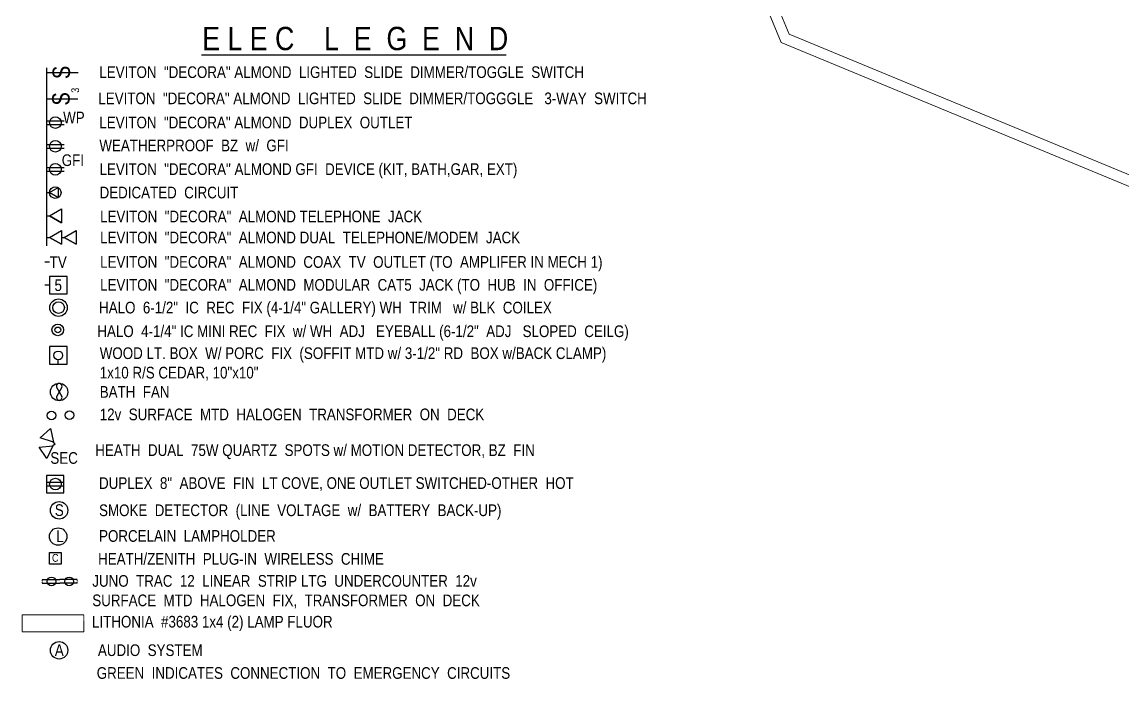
# Model space of a CAD drawing. Header units: inches. Extents: x 2775 to 14269, y 3098 to 7295.
# Drawn here: x 12377 to 12943, y 3355 to 3693 of the extents above; entities that cross this region are included whole.
import ezdxf

# ---------------------------------------------------------------- set-up
doc = ezdxf.new("R2010")
doc.units = ezdxf.units.IN
doc.header["$LTSCALE"] = 0.5
doc.header["$MEASUREMENT"] = 0
doc.linetypes.add('HIDDEN', pattern=[0.375, 0.25, -0.125])
doc.layers.add('BALCONY', color=250, linetype='CONTINUOUS', lineweight=9)
doc.layers.add('ELEC', color=6, linetype='CONTINUOUS', lineweight=30)
doc.layers.add('ELECTRICAL', color=1, linetype='CONTINUOUS')
doc.layers.add('LL_ELECTRICAL', color=1, linetype='CONTINUOUS')
doc.styles.add('ARCHENT', font='technical.ttf', dxfattribs={"height": 6})

msp = doc.modelspace()

# ---------------------------------------------------------------- linework, layer by layer
at = {"layer": 'BALCONY', "lineweight": 20, "ltscale": 50}
msp.add_line((12723.33, 3803.74), (12771.73, 3686.81), dxfattribs=at)
at = {"layer": 'BALCONY', "color": 250, "linetype": 'ByBlock', "lineweight": 20, "ltscale": 50}
msp.add_line((12718.25, 3801.63), (12767.52, 3682.6), dxfattribs=at)
at = {"layer": 'BALCONY', "lineweight": 9, "ltscale": 50}
msp.add_line((13115.3, 3544.6), (12771.73, 3686.81), dxfattribs=at)
at = {"layer": 'BALCONY', "linetype": 'ByBlock', "lineweight": 9, "ltscale": 50}
msp.add_line((13112.18, 3539.94), (12767.52, 3682.6), dxfattribs=at)
at = {"layer": 'ELEC', "color": 1, "linetype": 'Continuous', "ltscale": 0.75}
msp.add_line((12395.76, 3517.16), (12395.76, 3519.4), dxfattribs=at)
at = {"layer": 'ELEC', "color": 6, "linetype": 'Continuous', "ltscale": 0.125}
for radius in [4.5, 3]:
    msp.add_circle((12395.89, 3546.18), radius, dxfattribs=at)
at = {"layer": 'ELEC', "color": 5, "linetype": 'Continuous', "lineweight": 30, "ltscale": 0.125}
msp.add_circle((12395.5, 3534.7), 3, dxfattribs=at)
at = {"layer": 'ELEC', "color": 5, "linetype": 'Continuous', "lineweight": 30}
msp.add_circle((12395.5, 3534.7), 1.5, dxfattribs=at)
at = {"layer": 'ELECTRICAL', "color": 1, "linetype": 'Continuous', "ltscale": 0.75}
for p, q in [((12389.75, 3669.45), (12389.75, 3577.92)), ((12389.98, 3667.09), (12405.97, 3667.09)), ((12389.79, 3653.5), (12405.78, 3653.5)), ((12389.75, 3642.29), (12398.75, 3642.29)), ((12389.75, 3640.29), (12398.75, 3640.29)), ((12389.75, 3630.14), (12398.75, 3630.14)), ((12389.75, 3628.14), (12398.75, 3628.14)), ((12389.75, 3618.27), (12398.75, 3618.27)), ((12389.75, 3616.27), (12398.75, 3616.27)), ((12389.81, 3605.31), (12391.24, 3605.31)), ((12391.24, 3605.31), (12395.68, 3607.91)), ((12391.24, 3605.31), (12395.71, 3602.73)), ((12395.68, 3607.91), (12395.71, 3602.73)), ((12389.81, 3593.37), (12391.24, 3593.37)), ((12391.24, 3593.37), (12397.4, 3596.98)), ((12391.24, 3593.37), (12397.4, 3596.98)), ((12391.24, 3593.37), (12397.4, 3589.81)), ((12397.4, 3596.98), (12397.4, 3589.81)), ((12389.81, 3582.29), (12391.24, 3582.29)), ((12391.24, 3582.29), (12397.4, 3585.9)), ((12391.24, 3582.29), (12397.4, 3585.9)), ((12391.24, 3582.29), (12397.4, 3578.73)), ((12397.37, 3582.29), (12398.8, 3582.29)), ((12397.4, 3585.9), (12397.4, 3578.73)), ((12398.8, 3582.29), (12404.96, 3585.9)), ((12398.8, 3582.29), (12404.96, 3585.9)), ((12398.8, 3582.29), (12404.96, 3578.73)), ((12404.96, 3585.9), (12404.96, 3578.73)), ((12388.77, 3569.74), (12391.28, 3569.74)), ((12400.23, 3562.23), (12391.28, 3562.23)), ((12391.28, 3562.23), (12391.28, 3557.82)), ((12400.23, 3553.29), (12400.23, 3562.23)), ((12388.77, 3557.82), (12391.28, 3557.82)), ((12391.28, 3557.82), (12391.28, 3553.29)), ((12391.28, 3553.29), (12400.23, 3553.29)), ((12391.28, 3526.1), (12391.28, 3521.69)), ((12400.23, 3526.1), (12391.28, 3526.1)), ((12400.23, 3517.16), (12400.23, 3526.1)), ((12391.28, 3521.69), (12391.28, 3517.16)), ((12391.28, 3517.16), (12400.23, 3517.16)), ((12394.9, 3505.26), (12397.58, 3500.47)), ((12397.58, 3505.26), (12394.9, 3500.27)), ((12394.11, 3475.89), (12392.96, 3475.04)), ((12394.11, 3475.89), (12393.26, 3477.04)), ((12389.6, 3459.88), (12389.6, 3455.47)), ((12398.55, 3459.88), (12389.6, 3459.88)), ((12398.55, 3450.94), (12398.55, 3459.88)), ((12389.6, 3455.47), (12389.6, 3450.94)), ((12389.6, 3450.94), (12398.55, 3450.94)), ((12387.46, 3406.4), (12396.47, 3406.4)), ((12405.47, 3406.4), (12396.47, 3406.4)), ((12387.46, 3404.4), (12396.47, 3404.4)), ((12405.47, 3404.4), (12396.47, 3404.4))]:
    msp.add_line(p, q, dxfattribs=at)
at = {"layer": 'ELECTRICAL', "color": 1, "linetype": 'Continuous', "ltscale": 0.375}
for p, q in [((12391.24, 3605.31), (12395.68, 3607.91)), ((12395.71, 3602.73), (12391.24, 3605.31)), ((12395.68, 3607.91), (12395.71, 3602.73)), ((12391.24, 3593.37), (12397.4, 3596.98)), ((12397.4, 3589.81), (12391.24, 3593.37)), ((12397.4, 3596.98), (12397.4, 3589.81)), ((12391.24, 3582.29), (12397.4, 3585.9)), ((12397.4, 3578.73), (12391.24, 3582.29)), ((12397.4, 3585.9), (12397.4, 3578.73)), ((12398.8, 3582.29), (12404.96, 3585.9)), ((12404.96, 3578.73), (12398.8, 3582.29)), ((12404.96, 3585.9), (12404.96, 3578.73)), ((12386.45, 3479.23), (12391.8, 3484.01)), ((12391.8, 3484.01), (12393.26, 3477.04)), ((12385.86, 3474.48), (12392.96, 3475.04)), ((12389.92, 3468.57), (12385.86, 3474.48)), ((12393.26, 3477.04), (12386.45, 3479.23)), ((12392.96, 3475.04), (12389.92, 3468.57))]:
    msp.add_line(p, q, dxfattribs=at)
at = {"layer": 'ELECTRICAL', "color": 1, "linetype": 'HIDDEN', "lineweight": 9, "ltscale": 0.75}
for p, q in [((12387.46, 3406.4), (12387.46, 3404.4)), ((12405.47, 3406.4), (12405.47, 3404.4))]:
    msp.add_line(p, q, dxfattribs=at)
at = {"layer": 'ELECTRICAL', "color": 1, "linetype": 'Continuous', "ltscale": 0.75}
for centre, radius in [((12394.25, 3641.31), 2.98), ((12394.25, 3629.15), 2.98), ((12394.25, 3617.29), 2.98), ((12394.22, 3605.31), 2.98), ((12395.76, 3521.63), 2.23), ((12396.18, 3502.77), 4.48), ((12392.3, 3490.68), 2.23), ((12401.47, 3490.86), 2.23), ((12396.18, 3441.93), 4.48), ((12395.68, 3428.45), 4.48), ((12392.3, 3405.4), 2.23), ((12401.3, 3405.4), 2.23), ((12396.18, 3369.95), 4.48)]:
    msp.add_circle(centre, radius, dxfattribs=at)
for centre, radius, start, end in [((12396.24, 3505.75), 1.43, 339.6746, 200.3254), ((12396.27, 3499.96), 1.41, 167.0012, 21.1622)]:
    msp.add_arc(centre, radius, start, end, dxfattribs=at)
for points in [[(12391.24, 3605.31), (12395.68, 3607.91), (12395.71, 3602.73), (12391.24, 3605.31)], [(12391.24, 3593.37), (12397.4, 3596.98), (12397.4, 3589.81), (12391.24, 3593.37)], [(12391.24, 3593.37), (12395.68, 3595.97), (12395.71, 3590.78), (12391.24, 3593.37)], [(12391.24, 3582.29), (12397.4, 3585.9), (12397.4, 3578.73), (12391.24, 3582.29)], [(12391.24, 3582.29), (12395.68, 3584.89), (12395.71, 3579.71), (12391.24, 3582.29)], [(12398.8, 3582.29), (12404.96, 3585.9), (12404.96, 3578.73), (12398.8, 3582.29)], [(12398.8, 3582.29), (12403.24, 3584.89), (12403.27, 3579.71), (12398.8, 3582.29)]]:
    msp.add_solid(points, dxfattribs=at)
at = {"layer": 'LL_ELECTRICAL', "color": 7, "linetype": 'Continuous', "ltscale": 0.2}
msp.add_line((12469.45, 3676.17), (12626.12, 3676.17), dxfattribs=at)
at = {"layer": 'LL_ELECTRICAL', "color": 1, "linetype": 'Continuous', "ltscale": 0.75}
for p, q in [((12389.44, 3456.47), (12398.44, 3456.47)), ((12389.44, 3456.47), (12398.44, 3456.47)), ((12389.44, 3454.47), (12398.44, 3454.47)), ((12389.44, 3454.47), (12398.44, 3454.47)), ((12391.25, 3414.31), (12391.25, 3420.31)), ((12391.25, 3420.31), (12397.25, 3420.31)), ((12397.25, 3420.31), (12397.25, 3414.31)), ((12397.25, 3414.31), (12391.25, 3414.31))]:
    msp.add_line(p, q, dxfattribs=at)
at = {"layer": 'LL_ELECTRICAL', "color": 1, "linetype": 'HIDDEN', "lineweight": 9, "ltscale": 1.25}
for p, q in [((12377.08, 3388.22), (12377.08, 3379.48)), ((12408.87, 3379.48), (12408.87, 3388.22))]:
    msp.add_line(p, q, dxfattribs=at)
at = {"layer": 'LL_ELECTRICAL', "color": 1, "linetype": 'Continuous', "lineweight": 9, "ltscale": 1.25}
for p, q in [((12408.87, 3388.22), (12377.08, 3388.22)), ((12377.08, 3379.48), (12408.87, 3379.48))]:
    msp.add_line(p, q, dxfattribs=at)
at = {"layer": 'LL_ELECTRICAL', "color": 1, "linetype": 'Continuous', "ltscale": 0.75}
msp.add_circle((12394.27, 3455.46), 2.98, dxfattribs=at)
msp.add_circle((12394.27, 3455.46), 2.98, dxfattribs=at)

# ---------------------------------------------------------------- texts
at = {"layer": 'ELEC', "color": 7, "linetype": 'Continuous', "ltscale": 0.75, "insert": (12416.72, 3549.2), "char_height": 6, "attachment_point": 1, "style": 'ARCHENT'}
msp.add_mtext('HALO  6-1/2"  IC  REC  FIX (4-1/4" GALLERY) WH  TRIM   w/ BLK  COILEX', dxfattribs=at)
at = {"layer": 'ELECTRICAL', "color": 7, "linetype": 'Continuous', "ltscale": 0.75, "attachment_point": 1, "style": 'ARCHENT'}
for s, insert, char_height in [('E L E C    L  E  G  E  N  D', (12469.8, 3690.57), 12), ('LEVITON  "DECORA" ALMOND  LIGHTED  SLIDE  DIMMER/TOGGLE  SWITCH', (12416.88, 3670.26), 6), ('LEVITON  "DECORA" ALMOND  LIGHTED  SLIDE  DIMMER/TOGGGLE   3-WAY  SWITCH', (12416.36, 3656.79), 6), ('LEVITON  "DECORA" ALMOND  DUPLEX  OUTLET', (12416.88, 3644.37), 6), ('LEVITON  "DECORA" ALMOND GFI  DEVICE (KIT, BATH,GAR, EXT)', (12416.99, 3620.4), 6), ('LEVITON  "DECORA"  ALMOND TELEPHONE  JACK', (12417.26, 3596.05), 6), ('LEVITON  "DECORA"  ALMOND DUAL  TELEPHONE/MODEM  JACK', (12417.26, 3585.24), 6), ('LEVITON  "DECORA"  ALMOND  COAX  TV  OUTLET (TO  AMPLIFER IN MECH 1)', (12417.26, 3572.65), 6), ('LEVITON  "DECORA"  ALMOND  MODULAR  CAT5  JACK (TO  HUB  IN  OFFICE)', (12417.26, 3560.89), 6), ('WOOD LT. BOX  W/ PORC  FIX  (SOFFIT MTD w/ 3-1/2" RD  BOX w/BACK CLAMP) \\P1x10 R/S CEDAR, 10"x10"', (12417.07, 3525.74), 6), ('12v  SURFACE  MTD  HALOGEN  TRANSFORMER  ON  DECK', (12417.07, 3494.26), 6), ('DUPLEX  8"  ABOVE  FIN  LT COVE, ONE OUTLET SWITCHED-OTHER  HOT', (12416.72, 3458.94), 6), ('SMOKE  DETECTOR  (LINE  VOLTAGE  w/  BATTERY  BACK-UP)', (12416.72, 3444.96), 6), ('PORCELAIN  LAMPHOLDER', (12416.72, 3431.75), 6), ('JUNO  TRAC  12  LINEAR  STRIP LTG  UNDERCOUNTER  12v\\PSURFACE  MTD  HALOGEN  FIX,  TRANSFORMER  ON  DECK', (12413.24, 3408.64), 6), ('AUDIO  SYSTEM', (12416.15, 3373.01), 6), ('{\\C3;GREEN  INDICATES  CONNECTION  TO  EMERGENCY  CIRCUITS}', (12415.53, 3361.28), 6)]:
    msp.add_mtext(s, dxfattribs=dict(at, insert=insert, char_height=char_height))
at = {"layer": 'ELECTRICAL', "color": 1, "linetype": 'Continuous', "ltscale": 0.75, "char_height": 9, "width": 7.375, "attachment_point": 1, "rotation": 90, "style": 'ARCHENT'}
for insert in [(12392.79, 3663.69), (12392.6, 3650.1)]:
    msp.add_mtext('S', dxfattribs=dict(at, insert=insert))
at = {"layer": 'ELECTRICAL', "color": 1, "linetype": 'Continuous', "insert": (12402.43, 3656.67), "char_height": 4, "width": 4.125, "attachment_point": 1, "rotation": 90, "style": 'ARCHENT'}
msp.add_mtext('3', dxfattribs=at)
at = {"layer": 'ELECTRICAL', "color": 1, "linetype": 'Continuous', "ltscale": 0.75, "char_height": 6, "style": 'ARCHENT'}
for s, insert, width, attachment_point in [(' WP', (12398.24, 3646.91), 9.75, 1), ('GFI', (12397.53, 3625), 12.375, 1), ('TV', (12395.71, 3569.6), 8.875, 5)]:
    msp.add_mtext(s, dxfattribs=dict(at, insert=insert, width=width, attachment_point=attachment_point))
at = {"layer": 'ELECTRICAL', "color": 7, "linetype": 'Continuous', "ltscale": 0.75, "char_height": 6, "attachment_point": 1, "style": 'ARCHENT'}
for s, insert, width in [('WEATHERPROOF  BZ  w/  GFI', (12416.88, 3632.56), 105.75), ('DEDICATED  CIRCUIT  ', (12416.99, 3608.36), 95.375), ('BATH  FAN', (12417.07, 3505.81), 103.75)]:
    msp.add_mtext(s, dxfattribs=dict(at, insert=insert, width=width))
at = {"layer": 'ELECTRICAL', "color": 1, "linetype": 'Continuous', "ltscale": 0.75, "insert": (12395.71, 3557.68), "char_height": 6, "attachment_point": 5, "style": 'ARCHENT'}
msp.add_mtext('5', dxfattribs=at)
at = {"layer": 'ELECTRICAL', "color": 7, "linetype": 'Continuous', "ltscale": 0.375, "insert": (12414.77, 3475.88), "char_height": 6, "attachment_point": 1, "style": 'ARCHENT'}
msp.add_mtext('HEATH  DUAL  75W QUARTZ  SPOTS w/ MOTION DETECTOR, BZ  FIN', dxfattribs=at)
at = {"layer": 'ELECTRICAL', "color": 1, "linetype": 'Continuous', "ltscale": 0.375, "char_height": 6, "attachment_point": 1, "style": 'ARCHENT'}
for s, insert, width in [('SEC', (12391.67, 3471.85), 26.375), ('S', (12393.98, 3445.04), 6.875), ('L', (12394.77, 3431.56), 6.875), ('A', (12393.97, 3373.05), 6.875)]:
    msp.add_mtext(s, dxfattribs=dict(at, insert=insert, width=width))
at = {"layer": 'LL_ELECTRICAL', "color": 7, "linetype": 'Continuous', "lineweight": 30, "ltscale": 0.75, "insert": (12415.83, 3537.03), "char_height": 6, "attachment_point": 1, "style": 'ARCHENT'}
msp.add_mtext('HALO  4-1/4" IC MINI REC  FIX  w/ WH  ADJ   EYEBALL (6-1/2"  ADJ   SLOPED  CEILG) ', dxfattribs=at)
at = {"layer": 'LL_ELECTRICAL', "color": 1, "linetype": 'HIDDEN', "ltscale": 0.75, "insert": (12392.52, 3419.48), "char_height": 4, "width": 6.9375, "attachment_point": 1, "style": 'ARCHENT'}
msp.add_mtext('C', dxfattribs=at)
at = {"layer": 'LL_ELECTRICAL', "color": 7, "linetype": 'HIDDEN', "ltscale": 0.75, "insert": (12416.25, 3419.96), "char_height": 6, "attachment_point": 1, "style": 'ARCHENT'}
msp.add_mtext('HEATH/ZENITH  PLUG-IN  WIRELESS  CHIME', dxfattribs=at)
at = {"layer": 'LL_ELECTRICAL', "color": 7, "linetype": 'HIDDEN', "lineweight": 9, "ltscale": 1.25, "insert": (12413.09, 3387.66), "char_height": 6, "attachment_point": 1, "style": 'ARCHENT'}
msp.add_mtext('LITHONIA  #3683 1x4 (2) LAMP FLUOR', dxfattribs=at)

doc.saveas('drawing.dxf')
